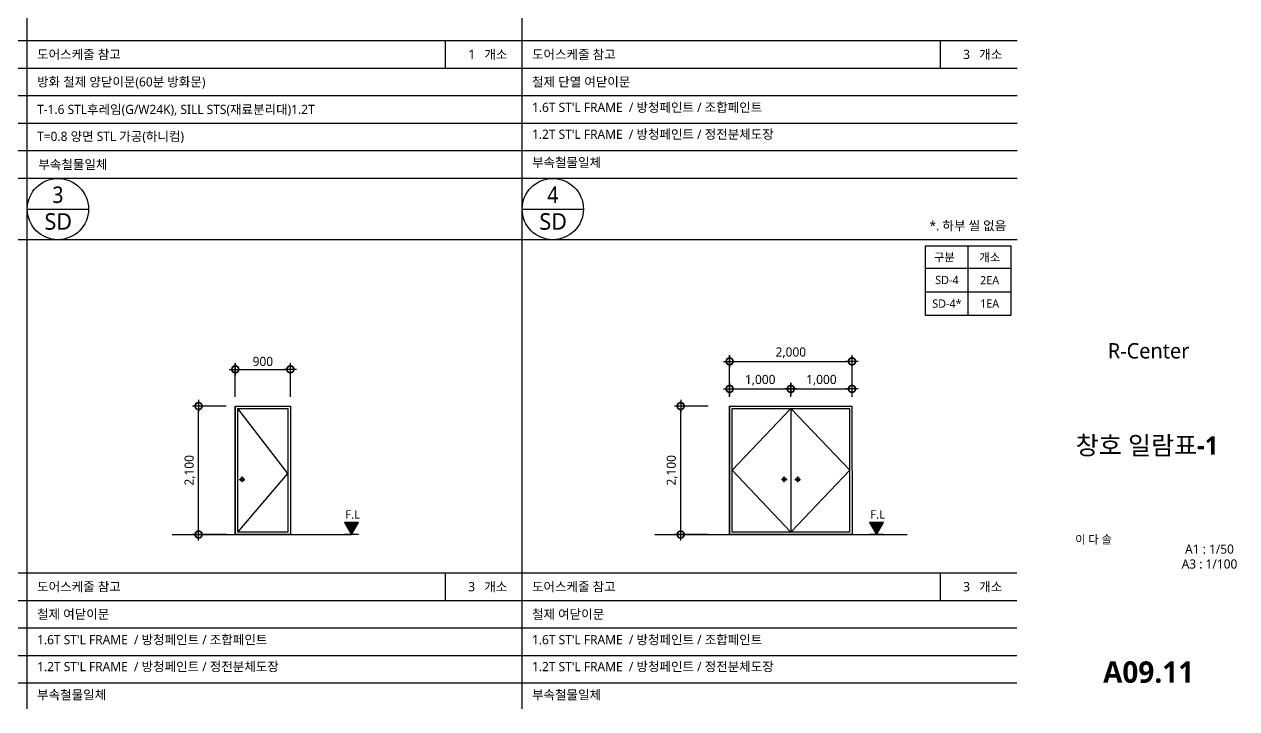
# Model space of a CAD drawing. Header units: millimetres. Extents: x -3 to 459584, y -660938 to -11738.
# Drawn here: x 18124 to 37940, y -146400 to -135213 of the extents above; entities that cross this region are included whole.
import ezdxf
from ezdxf.enums import TextEntityAlignment as Align

# ---------------------------------------------------------------- set-up
doc = ezdxf.new("R2010")
doc.units = ezdxf.units.MM
doc.header["$LTSCALE"] = 200
doc.linetypes.add('CEN-GAUN', pattern=[32.2, 30, -1, 0.2, -1])
doc.linetypes.add('DASHDOT', pattern=[1, 0.5, -0.25, 0, -0.25])
doc.layers.get('DEFPOINTS').update_dxf_attribs({"color": 137})
for name, color, linetype in [('a-TAG-1', 6, 'Continuous'), ('A-TAG-2', 4, 'Continuous'), ('CEN', 1, 'CEN-GAUN'), ('CTR', 1, 'Continuous'), ('DIM', 7, 'Continuous'), ('ELE-3', 3, 'Continuous'), ('ELE3', 3, 'Continuous'), ('ELE4', 4, 'Continuous'), ('ELE6', 6, 'Continuous'), ('SHT', 5, 'Continuous'), ('TAG', 6, 'Continuous'), ('TAR-LEVEL', 6, 'Continuous'), ('TEX', 3, 'Continuous'), ('TEXT', 3, 'Continuous'), ('TITLE', 7, 'Continuous')]:
    doc.layers.add(name, color=color, linetype=linetype)
doc.styles.add('ARIAL', font='malgun.ttf')
doc.styles.add('S1', font='malgun.ttf')
doc.styles.add('돋움', font='malgun.ttf')
doc.styles.add('맑은고딕', font='malgun.ttf')
doc.styles.add('맑은고딕B', font='malgunbd.ttf')
doc.styles.add('스타일1', font='malgun.ttf')
doc.dimstyles.new('CJA-50', dxfattribs={"dimscale": 50, "dimtxt": 3, "dimasz": 1, "dimexe": 2, "dimexo": 3, "dimgap": 1, "dimtad": 1, "dimdec": 0, "dimzin": 1, "dimdsep": 46, "dimlunit": 6, "dimtxsty": 'S1', "dimblk": 'GAUN-DOT', "dimcen": -2, "dimdle": 2, "dimclrd": 256, "dimclre": 256, "dimclrt": 3, "dimadec": 0, "dimazin": 0, "dimtfac": 1, "dimtdec": 0, "dimtix": 1, "dimtmove": 2, "dimatfit": 3, "dimldrblk": 'DOTSMALL', "dimfxl": 1, "dimtolj": 1, "dimtzin": 1, "dimarcsym": 0})

# ---------------------------------------------------------------- blocks, each defined once
blk = doc.blocks.new('TITLE')
at = {"layer": 'TITLE', "style": '스타일1'}
for tag, height, p in [('동명칭', 6, (776.77, -457.26)), ('SCALE-A1', 3, (797.5, -522)), ('SCALE-A3', 3, (797.5, -527)), ('DATA', 3, (797.5, -540))]:
    blk.add_attdef(tag, text='', height=height, dxfattribs=at).set_placement(p, align=Align.MIDDLE)
for tag, height, p in [('TITLE1', 6, (776.5, -479.4)), ('TITLE4', 6, (776.5, -484.39)), ('TITLE2', 6, (776.5, -489)), ('TITLE5', 6, (776.5, -493.99)), ('TITLE3', 6, (776.5, -498.7)), ('NAME-1', 3, (760.16, -517.5)), ('NAME-2', 3, (760.16, -526.5)), ('A0.00', 7, (776.5, -561))]:
    blk.add_attdef(tag, text='', height=height, dxfattribs=at).set_placement(p, align=Align.MIDDLE_CENTER)
blk = doc.blocks.new('GAUN-DOT')
at = {"linetype": 'ByBlock'}
for p, q in [((2, 0), (-2, 0)), ((0, -2), (0, 2))]:
    blk.add_line(p, q, dxfattribs=at)
at = {"const_width": 2.25}
blk.add_lwpolyline([(0, 0.28125, 1), (0, -0.28125, 1)], format="xyb", close=True, dxfattribs=at)
blk = doc.blocks.new('*D226')
at = {"layer": 'DEFPOINTS', "color": 0, "transparency": 16777216}
for p in [(20973, -141453), (21573, -141453), (21573, -143553)]:
    blk.add_point(p, dxfattribs=at)
at = {"layer": 'DIM', "lineweight": -2, "transparency": 16777216}
for p, q in [((21423, -141453), (20873, -141453)), ((20973, -143503), (20973, -141503)), ((21423, -143553), (20873, -143553))]:
    blk.add_line(p, q, dxfattribs=at)
at = {"layer": 'DIM', "lineweight": -2, "transparency": 16777216, "xscale": 50, "yscale": 50, "zscale": 50}
for p, rotation in [((20973, -141453), 90), ((20973, -143553), 270)]:
    blk.add_blockref('GAUN-DOT', p, dxfattribs=dict(at, rotation=rotation))
at = {"layer": 'DIM', "color": 3, "transparency": 16777216, "insert": (20832, -142503), "char_height": 150, "attachment_point": 5, "rotation": 90, "style": 'S1'}
blk.add_mtext('\\A1;2,100', dxfattribs=at)
blk = doc.blocks.new('_DotSmall')
at = {"color": 0, "linetype": 'ByBlock', "const_width": 0.5}
blk.add_lwpolyline([(-0.0625, 0, 1), (0.0625, 0, 1)], format="xyb", close=True, dxfattribs=at)
blk = doc.blocks.new('*D227')
at = {"layer": 'DEFPOINTS', "color": 0, "transparency": 16777216}
for p in [(22473, -140853), (21573, -141453), (22473, -141453)]:
    blk.add_point(p, dxfattribs=at)
at = {"layer": 'DIM', "lineweight": -2, "transparency": 16777216}
for p, q in [((21573, -141303), (21573, -140753)), ((21623, -140853), (22423, -140853)), ((22473, -141303), (22473, -140753))]:
    blk.add_line(p, q, dxfattribs=at)
at = {"layer": 'DIM', "lineweight": -2, "transparency": 16777216, "xscale": 50, "yscale": 50, "zscale": 50, "rotation": 180}
blk.add_blockref('GAUN-DOT', (21573, -140853), dxfattribs=at)
at = {"layer": 'DIM', "lineweight": -2, "transparency": 16777216, "xscale": 50, "yscale": 50, "zscale": 50}
blk.add_blockref('GAUN-DOT', (22473, -140853), dxfattribs=at)
at = {"layer": 'DIM', "color": 3, "transparency": 16777216, "insert": (22023, -140725), "char_height": 150, "attachment_point": 5, "style": 'S1'}
blk.add_mtext('\\A1;900', dxfattribs=at)
blk = doc.blocks.new('단면레벨-1')
at = {"layer": 'TAG'}
blk.add_hatch(color=256, dxfattribs=at).paths.add_polyline_path([(0, 0), (2.27, 3.93), (-2.27, 3.93)])
for p, q in [((-2.27, 3.93), (0, 0)), ((2.27, 3.93), (-2.27, 3.93)), ((2.27, 0), (-2.27, 0)), ((0, 0), (2.27, 3.93))]:
    blk.add_line(p, q, dxfattribs=at)
at = {"layer": 'TAG', "color": 3, "style": '돋움'}
blk.add_attdef('GL.+1500', text='', height=2.81, dxfattribs=at).set_placement((0.37, 6.53), align=Align.MIDDLE)
blk = doc.blocks.new('*D228')
at = {"layer": 'DEFPOINTS', "color": 0, "transparency": 16777216}
for p in [(28852, -141453), (29452, -141453), (29452, -143553)]:
    blk.add_point(p, dxfattribs=at)
at = {"layer": 'DIM', "lineweight": -2, "transparency": 16777216}
for p, q in [((29302, -141453), (28752, -141453)), ((28852, -143503), (28852, -141503)), ((29302, -143553), (28752, -143553))]:
    blk.add_line(p, q, dxfattribs=at)
at = {"layer": 'DIM', "lineweight": -2, "transparency": 16777216, "xscale": 50, "yscale": 50, "zscale": 50}
for p, rotation in [((28852, -141453), 90), ((28852, -143553), 270)]:
    blk.add_blockref('GAUN-DOT', p, dxfattribs=dict(at, rotation=rotation))
at = {"layer": 'DIM', "color": 3, "transparency": 16777216, "insert": (28711, -142503), "char_height": 150, "attachment_point": 5, "rotation": 90, "style": 'S1'}
blk.add_mtext('\\A1;2,100', dxfattribs=at)
blk = doc.blocks.new('*D229')
at = {"layer": 'DEFPOINTS', "color": 0, "transparency": 16777216}
for p in [(31652, -140723), (29652, -141453), (31652, -141453)]:
    blk.add_point(p, dxfattribs=at)
at = {"layer": 'DIM', "lineweight": -2, "transparency": 16777216}
for p, q in [((29652, -141303), (29652, -140623)), ((31652, -141303), (31652, -140623)), ((29702, -140723), (31602, -140723))]:
    blk.add_line(p, q, dxfattribs=at)
at = {"layer": 'DIM', "lineweight": -2, "transparency": 16777216, "xscale": 50, "yscale": 50, "zscale": 50, "rotation": 180}
blk.add_blockref('GAUN-DOT', (29652, -140723), dxfattribs=at)
at = {"layer": 'DIM', "lineweight": -2, "transparency": 16777216, "xscale": 50, "yscale": 50, "zscale": 50}
blk.add_blockref('GAUN-DOT', (31652, -140723), dxfattribs=at)
at = {"layer": 'DIM', "color": 3, "transparency": 16777216, "insert": (30652, -140583), "char_height": 150, "attachment_point": 5, "style": 'S1'}
blk.add_mtext('\\A1;2,000', dxfattribs=at)
blk = doc.blocks.new('*D230')
at = {"layer": 'DEFPOINTS', "color": 0, "transparency": 16777216}
for p in [(31652, -141173), (30652, -141453), (31652, -141453)]:
    blk.add_point(p, dxfattribs=at)
at = {"layer": 'DIM', "lineweight": -2, "transparency": 16777216}
for p, q in [((30652, -141303), (30652, -141073)), ((31652, -141303), (31652, -141073)), ((30702, -141173), (31602, -141173))]:
    blk.add_line(p, q, dxfattribs=at)
at = {"layer": 'DIM', "lineweight": -2, "transparency": 16777216, "xscale": 50, "yscale": 50, "zscale": 50, "rotation": 180}
blk.add_blockref('GAUN-DOT', (30652, -141173), dxfattribs=at)
at = {"layer": 'DIM', "lineweight": -2, "transparency": 16777216, "xscale": 50, "yscale": 50, "zscale": 50}
blk.add_blockref('GAUN-DOT', (31652, -141173), dxfattribs=at)
at = {"layer": 'DIM', "color": 3, "transparency": 16777216, "insert": (31152, -141032), "char_height": 150, "attachment_point": 5, "style": 'S1'}
blk.add_mtext('\\A1;1,000', dxfattribs=at)
blk = doc.blocks.new('*D231')
at = {"layer": 'DEFPOINTS', "color": 0, "transparency": 16777216}
for p in [(30652, -141173), (29652, -141453), (30652, -141453)]:
    blk.add_point(p, dxfattribs=at)
at = {"layer": 'DIM', "lineweight": -2, "transparency": 16777216}
for p, q in [((29652, -141303), (29652, -141073)), ((30652, -141303), (30652, -141073)), ((29702, -141173), (30602, -141173))]:
    blk.add_line(p, q, dxfattribs=at)
at = {"layer": 'DIM', "lineweight": -2, "transparency": 16777216, "xscale": 50, "yscale": 50, "zscale": 50, "rotation": 180}
blk.add_blockref('GAUN-DOT', (29652, -141173), dxfattribs=at)
at = {"layer": 'DIM', "lineweight": -2, "transparency": 16777216, "xscale": 50, "yscale": 50, "zscale": 50}
blk.add_blockref('GAUN-DOT', (30652, -141173), dxfattribs=at)
at = {"layer": 'DIM', "color": 3, "transparency": 16777216, "insert": (30152, -141032), "char_height": 150, "attachment_point": 5, "style": 'S1'}
blk.add_mtext('\\A1;1,000', dxfattribs=at)
blk = doc.blocks.new('dor&win')
at = {"layer": 'a-TAG-1', "ltscale": 0.2}
blk.add_line((-5.5, 0), (5.5, 0), dxfattribs=at)
blk.add_circle((0, 0), 5.5, dxfattribs=at)
at = {"layer": 'a-TAG-1', "color": 3, "style": 'ARIAL'}
for tag, p in [('1', (0, 2.58)), ('FSD', (0.07, -2.22))]:
    blk.add_attdef(tag, text='', height=3, dxfattribs=at).set_placement(p, align=Align.MIDDLE_CENTER)

msp = doc.modelspace()

# ---------------------------------------------------------------- linework, layer by layer
at = {"color": 5}
msp.add_line((30651.5, -141492.7), (30652.3, -143512.6), dxfattribs=at)
for points in [[(22432.6, -143512.6), (21612.6, -143512.6), (21612.6, -141492.6), (22432.6, -141492.6)], [(31612.3, -143512.6), (29692.3, -143512.6), (29691.5, -141492.7), (31611.5, -141492.7)]]:
    msp.add_lwpolyline(points, close=True, dxfattribs=at)
for centre in [(21683.1, -142652.6), (30544.5, -142652.6), (30765.4, -142652.6)]:
    msp.add_circle(centre, 29.9, dxfattribs=at)
at = {"layer": 'A-TAG-2', "color": 7}
msp.add_line((34350, -138734.1), (-2.8, -138734.1), dxfattribs=at)
at = {"layer": 'CEN', "ltscale": 10}
for p, q in [((21636.1, -142652.6), (21730, -142652.6)), ((21683.1, -142699.5), (21683.1, -142605.6)), ((30591.5, -142652.6), (30497.6, -142652.6)), ((30544.5, -142699.5), (30544.5, -142605.7)), ((30718.5, -142652.6), (30812.3, -142652.6)), ((30765.4, -142699.5), (30765.4, -142605.7))]:
    msp.add_line(p, q, dxfattribs=at)
at = {"layer": 'CEN'}
for p, q in [((20541.4, -143552.6), (23473.1, -143552.6)), ((28431.4, -143552.6), (32552.9, -143552.6))]:
    msp.add_line(p, q, dxfattribs=at)
at = {"layer": 'CTR', "linetype": 'DASHDOT', "ltscale": 100}
for points in [[(21612.6, -143512.6), (22432.6, -142552.6), (21612.6, -141492.6)], [(30652.3, -143512.6), (29695, -142502.6), (30651.5, -141492.7)], [(30652.3, -143512.6), (31615, -142502.6), (30651.5, -141492.7)]]:
    msp.add_lwpolyline(points, dxfattribs=at)
at = {"layer": 'DIM'}
for p, q in [((32852.8, -139966.3), (32852.8, -138834.1)), ((32852.8, -138834.1), (34252.8, -138834.1)), ((33552.8, -139966.3), (33552.8, -138834.1)), ((34252.8, -139966.3), (34252.8, -138834.1)), ((32852.8, -139201.8), (34252.8, -139201.8)), ((32852.8, -139584.1), (34252.8, -139584.1)), ((32852.8, -139966.3), (34252.8, -139966.3))]:
    msp.add_line(p, q, dxfattribs=at)
at = {"layer": 'ELE-3'}
for points in [[(21572.6, -141452.6), (21572.6, -143552.6), (21572.6, -141452.6), (22472.6, -141452.6), (22472.6, -143552.6), (21572.6, -143552.6)], [(29651.5, -141452.7), (29652.3, -143552.6), (29651.5, -141452.7), (31651.5, -141452.7), (31652.3, -143552.6), (29652.3, -143552.6)]]:
    msp.add_lwpolyline(points, dxfattribs=at)
at = {"layer": 'ELE3'}
msp.add_line((34350, -137734.1), (-2.8, -137734.1), dxfattribs=at)
at = {"layer": 'ELE4'}
for p, q in [((18173.6, -146400), (18173.6, -120334.1)), ((26261.8, -146400), (26261.8, -120334.1))]:
    msp.add_line(p, q, dxfattribs=at)
at = {"layer": 'ELE6'}
for p, q in [((34350, -135484.1), (-2.8, -135484.1)), ((25005, -135484.1), (25005, -135934.1)), ((33093.2, -135484.1), (33093.2, -135934.1)), ((33093.2, -135484.1), (33093.2, -135934.1)), ((34350, -135934.1), (-2.8, -135934.1)), ((34350, -136384.1), (-2.8, -136384.1)), ((34350, -136834.1), (-2.8, -136834.1)), ((34350, -137284.1), (-2.8, -137284.1)), ((34347.2, -144184.1), (-2.8, -144184.1)), ((25005, -144184.1), (25005, -144634.1)), ((33093.2, -144184.1), (33093.2, -144634.1)), ((34347.2, -144634.1), (-2.8, -144634.1)), ((34347.2, -145084.1), (-2.8, -145084.1)), ((34347.2, -145534.1), (-2.8, -145534.1)), ((34347.2, -145984.1), (-2.8, -145984.1))]:
    msp.add_line(p, q, dxfattribs=at)

# ---------------------------------------------------------------- block references
at = {"layer": 'a-TAG-1'}
ref = msp.add_blockref('dor&win', (18673.6, -138234.1), dxfattribs=dict(at, xscale=90.90909090894274, yscale=90.90909090894274, zscale=90.90909090894274))
ref.add_attrib('1', '3', dxfattribs={"color": 3, "height": 270, "style": 'S1', "width": 0.9}).set_placement((18673.6, -137999.2), align=Align.MIDDLE_CENTER)
ref.add_attrib('FSD', 'SD', dxfattribs={"color": 3, "height": 270, "style": 'S1'}).set_placement((18679.7, -138436.2), align=Align.MIDDLE_CENTER)
ref = msp.add_blockref('dor&win', (26761.8, -138234.1), dxfattribs=dict(at, xscale=90.90909090894274, yscale=90.90909090894274, zscale=90.90909090894274))
ref.add_attrib('1', '4', dxfattribs={"color": 3, "height": 270, "style": 'S1', "width": 0.9}).set_placement((26761.8, -137999.2), align=Align.MIDDLE_CENTER)
ref.add_attrib('FSD', 'SD', dxfattribs={"color": 3, "height": 270, "style": 'S1'}).set_placement((26767.9, -138436.2), align=Align.MIDDLE_CENTER)
at = {"layer": 'TAR-LEVEL'}
ref = msp.add_blockref('단면레벨-1', (23473.1, -143552.6), dxfattribs=dict(at, xscale=50, yscale=50, zscale=50))
ref.add_attrib('GL.+1500', 'F.L', dxfattribs={"color": 3, "height": 140.62, "style": 'ARIAL'}).set_placement((23491.5, -143226.3), align=Align.MIDDLE)
ref = msp.add_blockref('단면레벨-1', (32052.9, -143552.6), dxfattribs=dict(at, xscale=50, yscale=50, zscale=50))
ref.add_attrib('GL.+1500', 'F.L', dxfattribs={"color": 3, "height": 140.62, "style": 'ARIAL'}).set_placement((32071.2, -143226.3), align=Align.MIDDLE)
at = {"layer": 'TEXT'}
ref = msp.add_blockref('TITLE', (-2325, -147450), dxfattribs=dict(at, xscale=50, yscale=50, zscale=50))
ref.add_attrib('TITLE2', '창호 일람표-1', dxfattribs={"layer": 'SHT', "color": 4, "height": 300, "style": '맑은고딕B'}).set_placement((36475, -142095.7), align=Align.MIDDLE_CENTER)
ref.add_attrib('NAME-1', '이 다 솔', dxfattribs={"color": 3, "height": 135, "style": '맑은고딕'}).set_placement((35300, -143633.4), align=Align.MIDDLE_LEFT)
ref.add_attrib('SCALE-A1', 'A1 : 1/50', dxfattribs={"layer": 'SHT', "color": 3, "height": 150, "style": '맑은고딕'}).set_placement((37494.6, -143791.4), align=Align.MIDDLE)
ref.add_attrib('SCALE-A3', 'A3 : 1/100', dxfattribs={"layer": 'SHT', "color": 3, "height": 150, "style": '맑은고딕'}).set_placement((37494.6, -144034.6), align=Align.MIDDLE)
ref.add_attrib('A0.00', 'A09.11', dxfattribs={"layer": 'SHT', "color": 4, "height": 350, "style": '맑은고딕B'}).set_placement((36500, -145800), align=Align.MIDDLE_CENTER)

# ---------------------------------------------------------------- texts
at = {"layer": 'TEX', "style": 'S1'}
for s, p in [('도어스케줄 참고', (18333.4, -135780.1)), ('도어스케줄 참고', (26421.6, -135780.1)), ('방화 철제 양닫이문(60분 방화문)', (18333.4, -136230.1)), ('철제 단열 여닫이문', (26421.6, -136230.1)), ('T-1.6 STL후레임(G/W24K), SILL STS(재료분리대)1.2T', (18333.4, -136680.1)), ("1.6T ST'L FRAME  / 방청페인트 / 조합페인트", (26421.6, -136646.1)), ("1.2T ST'L FRAME  / 방청페인트 / 정전분체도장", (26421.6, -137086.1)), ('T=0.8 양면 STL 가공(하니컴)', (18333.4, -137120.1)), ('부속철물일체', (18353.7, -137580.1)), ('부속철물일체', (26421.6, -137546.1)), ('도어스케줄 참고', (18333.4, -144480.1)), ('도어스케줄 참고', (26421.6, -144480.1)), ('철제 여닫이문', (18333.4, -144930.1)), ('철제 여닫이문', (26421.6, -144930.1)), ("1.6T ST'L FRAME  / 방청페인트 / 조합페인트", (18333.4, -145346.1)), ("1.6T ST'L FRAME  / 방청페인트 / 조합페인트", (26421.6, -145346.1)), ("1.2T ST'L FRAME  / 방청페인트 / 정전분체도장", (18333.4, -145786.1)), ("1.2T ST'L FRAME  / 방청페인트 / 정전분체도장", (26421.6, -145786.1)), ('부속철물일체', (18333.4, -146246.1)), ('부속철물일체', (26421.6, -146246.1))]:
    msp.add_text(s, height=150, dxfattribs=at).set_placement(p)
for s, p in [('1', (25492.6, -135780.1)), ('개소', (26019.7, -135780.1)), ('3', (33580.8, -135780.1)), ('개소', (34107.8, -135780.1)), ('*. 하부 씰 없음', (34172.3, -138579.9)), ('3', (25492.6, -144480.1)), ('개소', (26019.7, -144480.1)), ('3', (33580.8, -144480.1)), ('개소', (34107.8, -144480.1))]:
    msp.add_text(s, height=150, dxfattribs=at).set_placement(p, align=Align.RIGHT)
for s, p in [('구분', (33161.6, -139021.6)), ('개소', (33902.8, -139021.6)), ('SD-4', (33202.8, -139392.9)), ('SD-4*', (33202.8, -139775.2))]:
    msp.add_text(s, height=135, dxfattribs=at).set_placement(p, align=Align.MIDDLE)
for s, p in [('2EA', (33901, -139396.6)), ('1EA', (33901, -139778.8))]:
    msp.add_text(s, height=135, dxfattribs=at).set_placement(p, align=Align.MIDDLE_CENTER)
at = {"layer": 'TEXT', "style": '스타일1'}
msp.add_text('R-Center', height=250, dxfattribs=at).set_placement((36500, -140550), align=Align.MIDDLE_CENTER)

# ---------------------------------------------------------------- dimensions: what is measured, and where the dimension line sits
at = {"layer": 'DIM'}
for base, p1, p2, angle, picture, middle in [((31651.5, -140722.7), (29651.5, -141452.7), (31651.5, -141452.7), 180, '*D229', (30651.5, -140582.6)), ((22472.6, -140852.6), (21572.6, -141452.6), (22472.6, -141452.6), 180, '*D227', (22022.6, -140725.1)), ((30651.5, -141172.7), (29651.5, -141452.7), (30651.5, -141452.7), 180, '*D231', (30151.5, -141032.2)), ((31651.5, -141172.7), (30651.5, -141452.7), (31651.5, -141452.7), 180, '*D230', (31151.5, -141032.2)), ((20972.6, -141452.6), (21572.6, -143552.6), (21572.6, -141452.6), 270, '*D226', (20832.1, -142502.6)), ((28851.5, -141452.7), (29452.3, -143552.6), (29451.5, -141452.7), 270, '*D228', (28711, -142502.6))]:
    dim = msp.add_linear_dim(base=base, p1=p1, p2=p2, angle=angle, dimstyle='CJA-50', dxfattribs=at)
    dim.commit()
    dim.dimension.update_dxf_attribs({"geometry": picture, "text_midpoint": middle})

doc.saveas('drawing.dxf')
